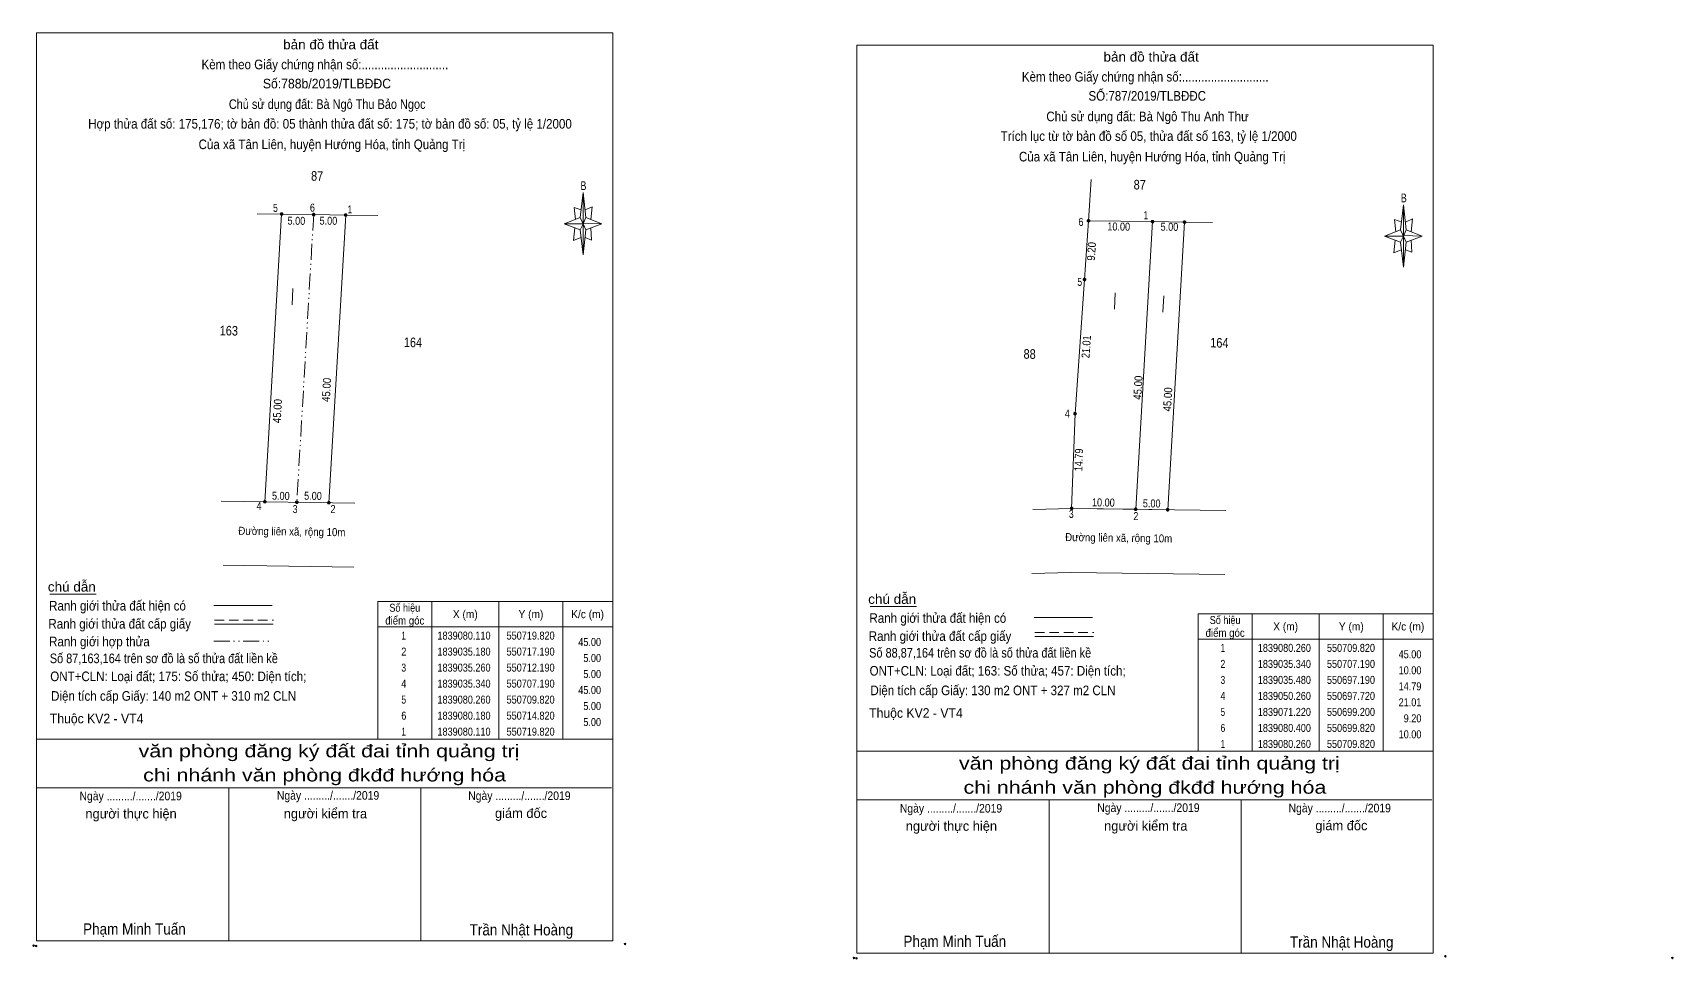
# Model space of a CAD drawing. Header units: metres. Extents: x 550210 to 550732, y 1838968 to 1839113.
# Drawn here: x 550209.6 to 550465.8, y 1838967.9 to 1839112.6 of the extents above; entities that cross this region are included whole.
import ezdxf
from ezdxf.enums import TextEntityAlignment as Align

# ---------------------------------------------------------------- set-up
doc = ezdxf.new("R2010")
doc.units = ezdxf.units.M
doc.header["$LTSCALE"] = 0.5
doc.header["$PDMODE"] = 32
doc.header["$PDSIZE"] = 0.25
doc.linetypes.add('DASH_DOUBLE_DOT', pattern=[9.2, 5, -1.2, 0.3, -1.2, 0.3, -1.2])
doc.linetypes.add('MEDIUM_DASHED', pattern=[4.5, 3, -1.5])
for name, color, linetype, lineweight in [('17', 7, 'Continuous', 13), ('23', 7, 'Continuous', 13), ('5', 7, 'Continuous', 13), ('6', 7, 'Continuous', 13), ('63', 7, 'MEDIUM_DASHED', 13)]:
    doc.layers.add(name, color=color, linetype=linetype, lineweight=lineweight)

msp = doc.modelspace()

# ---------------------------------------------------------------- hatches: boundary and pattern name
at = {"layer": '63'}
for points in [[(550248.67, 1839084.25, 1), (550248.27, 1839084.25, 1)], [(550253.67, 1839084.17, 1), (550253.27, 1839084.17, 1)], [(550258.67, 1839084.1, 1), (550258.27, 1839084.1, 1)], [(550374.68, 1839083.21, 1), (550374.28, 1839083.21, 1)], [(550384.68, 1839083.07, 1), (550384.28, 1839083.07, 1)], [(550389.68, 1839082.99, 1), (550389.28, 1839082.99, 1)], [(550374.06, 1839074.03, 1), (550373.66, 1839074.03, 1)], [(550372.58, 1839053.07, 1), (550372.18, 1839053.07, 1)], [(550246.04, 1839039.33, 1), (550245.64, 1839039.33, 1)], [(550251.04, 1839039.25, 1), (550250.64, 1839039.25, 1)], [(550256.04, 1839039.17, 1), (550255.64, 1839039.17, 1)], [(550372.05, 1839038.29, 1), (550371.65, 1839038.29, 1)], [(550382.05, 1839038.15, 1), (550381.65, 1839038.15, 1)], [(550387.05, 1839038.07, 1), (550386.65, 1839038.07, 1)]]:
    msp.add_hatch(color=256, dxfattribs=at).paths.add_polyline_path(points)

# ---------------------------------------------------------------- linework, layer by layer
at = {"layer": '17'}
for p, q in [((550374.92, 1839089.64), (550374.48, 1839083.21)), ((550244.66, 1839084.31), (550248.47, 1839084.25)), ((550248.47, 1839084.25), (550245.84, 1839039.33)), ((550248.47, 1839084.25), (550253.47, 1839084.17)), ((550258.47, 1839084.1), (550253.47, 1839084.17)), ((550258.47, 1839084.1), (550255.84, 1839039.17)), ((550263.49, 1839084.03), (550258.47, 1839084.1)), ((550384.48, 1839083.07), (550381.85, 1839038.15)), ((550389.48, 1839082.99), (550386.85, 1839038.07)), ((550393.84, 1839082.92), (550389.48, 1839082.99)), ((550212.26, 1839024.88), (550219.5, 1839024.88)), ((550340.38, 1839022.96), (550347.62, 1839022.96))]:
    msp.add_line(p, q, dxfattribs=at)
at = {"layer": '17', "linetype": 'DASH_DOUBLE_DOT'}
msp.add_line((550253.47, 1839084.17), (550250.84, 1839039.25), dxfattribs=at)
at = {"layer": '17'}
for points in [[(550371.85, 1839038.29), (550372.38, 1839053.07), (550373.86, 1839074.03), (550374.48, 1839083.21)], [(550374.48, 1839083.21), (550384.48, 1839083.07), (550389.48, 1839082.99)], [(550386.85, 1839038.07), (550381.85, 1839038.15), (550371.85, 1839038.29)]]:
    msp.add_lwpolyline(points, dxfattribs=at)
at = {"layer": '23'}
for p, q in [((550239.03, 1839039.42), (550259.91, 1839039.12)), ((550239.35, 1839029.42), (550259.76, 1839029.12))]:
    msp.add_line(p, q, dxfattribs=at)
for points in [[(550365.76, 1839038.13), (550371.85, 1839038.29), (550395.92, 1839037.94)], [(550365.61, 1839028.13), (550371.7, 1839028.29), (550395.77, 1839027.94)]]:
    msp.add_lwpolyline(points, dxfattribs=at)
at = {"layer": '5'}
for p, q in [((550295.07, 1839083.7), (550295.57, 1839087.6)), ((550423.19, 1839081.78), (550423.69, 1839085.68)), ((550295.97, 1839083.7), (550298.47, 1839082.7)), ((550295.07, 1839081.8), (550292.57, 1839082.7)), ((550295.97, 1839081.8), (550295.57, 1839077.9)), ((550296.87, 1839080.2), (550295.87, 1839080.6)), ((550296.77, 1839082.1), (550296.87, 1839080.2)), ((550423.19, 1839079.88), (550420.69, 1839080.78)), ((550424.09, 1839081.78), (550426.59, 1839080.78)), ((550424.09, 1839079.88), (550423.69, 1839075.98)), ((550424.99, 1839078.28), (550423.99, 1839078.68)), ((550424.89, 1839080.18), (550424.99, 1839078.28)), ((550210.2, 1839002.26), (550300.2, 1839002.26)), ((550338.32, 1839000.34), (550428.32, 1839000.34)), ((550210.2, 1838994.66), (550300, 1838994.66)), ((550210.2, 1838994.66), (550300, 1838994.66)), ((550210.2, 1838994.66), (550300, 1838994.66)), ((550240.2, 1838970.76), (550240.2, 1838994.66)), ((550270.2, 1838970.76), (550270.2, 1838994.66)), ((550338.32, 1838992.74), (550428.12, 1838992.74)), ((550338.32, 1838992.74), (550428.12, 1838992.74)), ((550338.32, 1838992.74), (550428.12, 1838992.74)), ((550368.32, 1838968.84), (550368.32, 1838992.74)), ((550398.32, 1838968.84), (550398.32, 1838992.74))]:
    msp.add_line(p, q, dxfattribs=at)
for points in [[(550210.2, 1839112.56), (550300.2, 1839112.56), (550300.2, 1838970.76), (550210.2, 1838970.76)], [(550338.32, 1839110.64), (550428.32, 1839110.64), (550428.32, 1838968.84), (550338.32, 1838968.84)], [(550295.57, 1839087.6), (550295.97, 1839083.7), (550295.57, 1839082.7)], [(550423.69, 1839085.68), (550424.09, 1839081.78), (550423.69, 1839080.78)], [(550295.57, 1839082.7), (550292.57, 1839082.7), (550295.07, 1839083.7), (550295.97, 1839081.8), (550298.47, 1839082.7), (550295.57, 1839082.8)], [(550295.57, 1839082.7), (550295.57, 1839077.9), (550295.07, 1839081.8)], [(550423.69, 1839080.78), (550420.69, 1839080.78), (550423.19, 1839081.78), (550424.09, 1839079.88), (550426.59, 1839080.78), (550423.69, 1839080.88)], [(550423.69, 1839080.78), (550423.69, 1839075.98), (550423.19, 1839079.88)]]:
    msp.add_lwpolyline(points, close=True, dxfattribs=at)
for points in [[(550295.57, 1839082.7), (550295.07, 1839083.7), (550292.57, 1839082.7)], [(550295.27, 1839084.9), (550294.17, 1839085.3), (550294.37, 1839083.4)], [(550295.87, 1839084.9), (550296.97, 1839085.4), (550296.77, 1839083.4)], [(550423.39, 1839082.98), (550422.29, 1839083.38), (550422.49, 1839081.48)], [(550423.99, 1839082.98), (550425.09, 1839083.48), (550424.89, 1839081.48)], [(550294.27, 1839082.1), (550294.07, 1839080.1), (550295.17, 1839080.6)], [(550295.57, 1839082.7), (550295.97, 1839081.8), (550298.47, 1839082.7)], [(550423.69, 1839080.78), (550423.19, 1839081.78), (550420.69, 1839080.78)], [(550423.69, 1839080.78), (550424.09, 1839079.88), (550426.59, 1839080.78)], [(550422.39, 1839080.18), (550422.19, 1839078.18), (550423.29, 1839078.68)], [(550300.2, 1838970.76), (550210.2, 1838970.76), (550210.2, 1838994.66)], [(550428.32, 1838968.84), (550338.32, 1838968.84), (550338.32, 1838992.74)]]:
    msp.add_lwpolyline(points, dxfattribs=at)
for p in [(550209.73, 1838969.99), (550210.13, 1838969.92), (550337.85, 1838968.07), (550338.25, 1838968), (550465.67, 1838968.07)]:
    msp.add_point(p, dxfattribs=at)
at = {"layer": '6'}
for p, q in [((550237.86, 1839023.14), (550247, 1839023.14)), ((550238, 1839020.21), (550247.14, 1839020.21)), ((550365.98, 1839021.22), (550375.12, 1839021.22)), ((550366.12, 1839018.29), (550375.26, 1839018.29))]:
    msp.add_line(p, q, dxfattribs=at)
at = {"layer": '6', "linetype": 'MEDIUM_DASHED'}
for p, q in [((550238, 1839020.83), (550247.2, 1839020.83)), ((550366.12, 1839018.91), (550375.32, 1839018.91))]:
    msp.add_line(p, q, dxfattribs=at)
at = {"layer": '6', "linetype": 'DASH_DOUBLE_DOT'}
msp.add_line((550237.86, 1839017.55), (550247, 1839017.55), dxfattribs=at)
at = {"layer": '6'}
for p in [(550302.1, 1838970.26), (550430.22, 1838968.34)]:
    msp.add_point(p, dxfattribs=at)
at = {"layer": '63', "linetype": 'Continuous'}
for p, q in [((550250.1, 1839070.1), (550250.22, 1839072.64)), ((550378.54, 1839069.42), (550378.63, 1839071.96)), ((550386.11, 1839068.92), (550386.23, 1839071.46)), ((550271.9, 1839023.76), (550271.9, 1839002.26)), ((550282.4, 1839023.76), (550282.4, 1839002.26)), ((550292.4, 1839023.76), (550292.4, 1839002.26)), ((550400.02, 1839021.84), (550400.02, 1839000.34)), ((550410.52, 1839021.84), (550410.52, 1839000.34)), ((550420.52, 1839021.84), (550420.52, 1839000.34)), ((550263.5, 1839019.76), (550300.2, 1839019.76)), ((550391.62, 1839017.84), (550428.32, 1839017.84))]:
    msp.add_line(p, q, dxfattribs=at)
for points in [[(550263.5, 1839023.76), (550300.2, 1839023.76), (550300.2, 1839002.26), (550263.5, 1839002.26)], [(550391.62, 1839021.84), (550428.32, 1839021.84), (550428.32, 1839000.34), (550391.62, 1839000.34)]]:
    msp.add_lwpolyline(points, close=True, dxfattribs=at)
at = {"layer": '63'}
for centre in [(550248.47, 1839084.25), (550253.47, 1839084.17), (550258.47, 1839084.1), (550374.48, 1839083.21), (550384.48, 1839083.07), (550389.48, 1839082.99), (550373.86, 1839074.03), (550372.38, 1839053.07), (550245.84, 1839039.33), (550250.84, 1839039.25), (550255.84, 1839039.17), (550371.85, 1839038.29), (550381.85, 1839038.15), (550386.85, 1839038.07)]:
    msp.add_circle(centre, 0.2, dxfattribs=at)

# ---------------------------------------------------------------- texts
at = {"layer": '5'}
for s, height, width, p in [('bản đồ thửa đất', 1.5, 1.05, (550256.14, 1839109.98)), ('bản đồ thửa đất', 1.5, 1.05, (550384.26, 1839108.06)), ('Kèm theo Giấy chứng nhận số:...........................', 1.5, 0.9, (550255.22, 1839106.87)), ('Kèm theo Giấy chứng nhận số:...........................', 1.5, 0.9, (550383.34, 1839104.95)), ('Số:788b/2019/TLBĐĐC', 1.5, 0.95, (550255.545, 1839103.88)), ('SỐ:787/2019/TLBĐĐC', 1.5, 0.9, (550383.655, 1839101.96)), ('Chủ sử dụng đất: Bà Ngô Thu Bảo Ngọc', 1.5, 0.85, (550255.58, 1839100.67)), ('Hợp thửa đất số: 175,176; tờ bản đồ: 05 thành thửa đất số: 175; tờ bản đồ số: 05, tỷ lệ 1/2000', 1.5, 0.9, (550256.02, 1839097.6)), ('Chủ sử dụng đất: Bà Ngô Thu Anh Thư', 1.5, 0.9, (550383.705, 1839098.75)), ('Của xã Tân Liên, huyện Hướng Hóa, tỉnh Quảng Trị', 1.5, 0.9, (550256.31, 1839094.39)), ('Trích lục từ tờ bản đồ số 05, thửa đất số 163, tỷ lệ 1/2000 ', 1.5, 0.9, (550384.14, 1839095.68)), ('Của xã Tân Liên, huyện Hướng Hóa, tỉnh Quảng Trị', 1.5, 0.9, (550384.43, 1839092.47)), ('B', 1.378, 0.75, (550295.6, 1839088)), ('B', 1.378, 0.75, (550423.72, 1839086.08)), ('văn phòng đăng ký đất đai tỉnh quảng trị', 2, 1.25, (550255.865, 1838999.4)), ('văn phòng đăng ký đất đai tỉnh quảng trị', 2, 1.25, (550383.985, 1838997.48)), ('chi nhánh văn phòng đkđđ hướng hóa', 2, 1.25, (550255.175, 1838995.64)), ('Ngày ........./......./2019', 1.35, 0.9, (550224.885, 1838992.69)), ('Ngày ........./......./2019', 1.35, 0.9, (550255.715, 1838992.78)), ('Ngày ........./......./2019', 1.35, 0.9, (550285.595, 1838992.73)), ('chi nhánh văn phòng đkđđ hướng hóa', 2, 1.25, (550383.295, 1838993.72)), ('Ngày ........./......./2019', 1.35, 0.9, (550353.005, 1838990.77)), ('Ngày ........./......./2019', 1.35, 0.9, (550383.835, 1838990.86)), ('Ngày ........./......./2019', 1.35, 0.9, (550413.715, 1838990.81)), ('Phạm Minh Tuấn', 1.75, 0.9, (550225.475, 1838971.72)), ('Trần Nhật Hoàng', 1.75, 0.9, (550285.905, 1838971.59)), ('Phạm Minh Tuấn', 1.75, 0.9, (550353.595, 1838969.8)), ('Trần Nhật Hoàng', 1.75, 0.9, (550414.025, 1838969.67))]:
    msp.add_text(s, height=height, dxfattribs=dict(at, width=width)).set_placement(p, align=Align.CENTER)
for s, p in [('người thực hiện', (550224.95, 1838989.85)), ('người kiểm tra', (550255.305, 1838989.87)), ('giám đốc', (550285.855, 1838989.93)), ('người thực hiện', (550353.07, 1838987.93)), ('người kiểm tra', (550383.425, 1838987.95)), ('giám đốc', (550413.975, 1838988.01))]:
    msp.add_text(s, height=1.5, dxfattribs=at).set_placement(p, align=Align.CENTER)
at = {"layer": '6'}
for s, width, p in [('chú dẫn', 1.05, (550211.95, 1839025.29)), ('chú dẫn', 1.05, (550340.07, 1839023.37)), ('Ranh giới thửa đất hiện có ', 0.9, (550212.15, 1839022.33)), ('Ranh giới thửa đất hiện có ', 0.9, (550340.27, 1839020.41)), ('Ranh giới thửa đất cấp giấy', 0.9, (550212.04, 1839019.51)), ('Ranh giới thửa đất cấp giấy', 0.9, (550340.16, 1839017.59)), ('Ranh giới hợp thửa ', 0.9, (550212.15, 1839016.74)), ('Số 88,87,164 trên sơ đồ là số thửa đất liền kề', 0.85, (550340.22, 1839014.98)), ('Số 87,163,164 trên sơ đồ là số thửa đất liền kề', 0.85, (550212.26, 1839014.11)), ('ONT+CLN: Loại đất; 163: Số thửa; 457: Diện tích;', 0.9, (550340.29, 1839012.17)), ('ONT+CLN: Loại đất; 175: Số thửa; 450: Diện tích;', 0.9, (550212.33, 1839011.3)), ('Diện tích cấp Giấy: 140 m2 ONT + 310 m2 CLN', 0.9, (550212.46, 1839008.24)), ('Diện tích cấp Giấy: 130 m2 ONT + 327 m2 CLN', 0.9, (550340.42, 1839009.11)), ('Thuộc KV2 - VT4', 0.95, (550212.26, 1839004.71)), ('Thuộc KV2 - VT4', 0.95, (550340.22, 1839005.58))]:
    msp.add_text(s, height=1.5, dxfattribs=dict(at, width=width)).set_placement(p)
at = {"layer": '63'}
for s, height, rotation, width, p in [('87', 1.5, 359.198, 0.85, (550253.9995, 1839089.4468)), ('87', 1.5, 359.198, 0.85, (550382.4695, 1839088.0868)), ('5.00', 1.25, 359.083, 0.85, (550250.76, 1839082.5774)), ('5.00', 1.25, 359.198, 0.85, (550255.7613, 1839082.5802)), ('10.00', 1.25, 359.198, 0.85, (550379.1913, 1839081.6745)), ('5.00', 1.25, 359.083, 0.85, (550387.11, 1839081.6374)), ('9.20', 1.25, 86.136, 0.9, (550375.5574, 1839078.3829)), ('163', 1.5, 359.198, 0.85, (550240.2095, 1839065.2901)), ('21.01', 1.25, 85.961, 0.85, (550374.7461, 1839063.476)), ('164', 1.5, 359.198, 0.85, (550268.9695, 1839063.4596)), ('88', 1.5, 359.198, 0.85, (550365.2795, 1839061.6468)), ('164', 1.5, 359.198, 0.85, (550394.9095, 1839063.3996)), ('45.00', 1.25, 86.65, 0.9, (550256.0882, 1839056.7585)), ('45.00', 1.25, 86.649, 0.9, (550382.8282, 1839057.0985)), ('45.00', 1.25, 86.649, 0.9, (550248.4182, 1839053.4485)), ('45.00', 1.25, 86.649, 0.9, (550387.4682, 1839055.2685)), ('14.79', 1.25, 87.946, 0.85, (550373.5755, 1839045.8276)), ('5.00', 1.25, 359.083, 0.85, (550248.33, 1839039.6174)), ('5.00', 1.25, 359.083, 0.85, (550253.35, 1839039.6174)), ('10.00', 1.25, 359.198, 0.85, (550376.7913, 1839038.5845)), ('5.00', 1.25, 359.083, 0.85, (550384.34, 1839038.4374)), ('Đường liên xã, rộng 10m', 1.25, 359.198, 0.9, (550250.0563, 1839034.0453)), ('Đường liên xã, rộng 10m', 1.25, 359.198, 0.9, (550379.1863, 1839033.0653))]:
    msp.add_text(s, height=height, rotation=rotation, dxfattribs=dict(at, width=width)).set_placement(p, align=Align.CENTER)
for s, width, p in [(' 5', 0.8, (550247.87, 1839084.59)), (' 6', 0.85, (550253.67, 1839084.63)), (' 1', 0.75, (550259.48, 1839084.36)), (' 6', 0.85, (550373.69, 1839082.4)), (' 1', 0.75, (550383.79, 1839083.45)), (' 5', 0.8, (550373.48, 1839073.04)), (' 4', 0.85, (550371.58, 1839052.47)), (' 4', 0.85, (550245.34, 1839038.04)), (' 3', 0.8, (550250.94, 1839037.55)), (' 2', 0.85, (550256.88, 1839037.55)), (' 3', 0.8, (550372.17, 1839036.8)), (' 2', 0.85, (550382.27, 1839036.45)), ('45.00', 0.85, (550298.35, 1839016.79)), ('5.00', 0.85, (550298.35, 1839014.29)), ('45.00', 0.85, (550426.47, 1839014.87)), ('5.00', 0.85, (550298.35, 1839011.79)), ('10.00', 0.85, (550426.47, 1839012.37)), ('45.00', 0.85, (550298.35, 1839009.29)), ('14.79', 0.85, (550426.47, 1839009.87)), ('5.00', 0.85, (550298.35, 1839006.79)), ('21.01', 0.85, (550426.47, 1839007.37)), ('9.20', 0.85, (550426.47, 1839004.87)), ('5.00', 0.85, (550298.35, 1839004.29)), ('10.00', 0.85, (550426.47, 1839002.37))]:
    msp.add_text(s, height=1.25, dxfattribs=dict(at, width=width)).set_placement(p, align=Align.RIGHT)
for s, width, p in [('điểm góc', 0.9, (550267.7, 1839020.14)), ('Số hiệu', 0.85, (550267.7, 1839022.14)), ('X (m)', 0.95, (550277.15, 1839021.14)), ('Y (m)', 0.95, (550287.405, 1839021.14)), ('K/c (m)', 0.95, (550296.245, 1839021.14)), ('Số hiệu', 0.85, (550395.82, 1839020.22)), (' 1', 0.75, (550267.35, 1839017.79)), ('1839080.110', 0.85, (550276.95, 1839017.79)), ('550719.820', 0.85, (550287.35, 1839017.79)), ('điểm góc', 0.9, (550395.82, 1839018.22)), ('X (m)', 0.95, (550405.27, 1839019.22)), ('Y (m)', 0.95, (550415.525, 1839019.22)), ('K/c (m)', 0.95, (550424.365, 1839019.22)), (' 2', 0.85, (550267.355, 1839015.29)), ('1839035.180', 0.85, (550276.95, 1839015.29)), ('550717.190', 0.85, (550287.35, 1839015.29)), ('1', 0.65, (550395.465, 1839015.87)), ('1839080.260', 0.85, (550405.07, 1839015.87)), ('550709.820', 0.85, (550415.47, 1839015.87)), (' 3', 0.8, (550267.345, 1839012.79)), ('1839035.260', 0.85, (550276.95, 1839012.79)), ('550712.190', 0.85, (550287.35, 1839012.79)), ('2', 0.8, (550395.47, 1839013.37)), ('1839035.340', 0.85, (550405.07, 1839013.37)), ('550707.190', 0.85, (550415.47, 1839013.37)), (' 4', 0.85, (550267.35, 1839010.29)), ('1839035.340', 0.85, (550276.95, 1839010.29)), ('550707.190', 0.85, (550287.35, 1839010.29)), ('3', 0.75, (550395.47, 1839010.87)), ('1839035.480', 0.85, (550405.07, 1839010.87)), ('550697.190', 0.85, (550415.47, 1839010.87)), (' 5', 0.8, (550267.355, 1839007.79)), ('1839080.260', 0.85, (550276.95, 1839007.79)), ('550709.820', 0.85, (550287.35, 1839007.79)), ('4', 0.8, (550395.475, 1839008.37)), ('1839050.260', 0.85, (550405.07, 1839008.37)), ('550697.720', 0.85, (550415.47, 1839008.37)), (' 6', 0.85, (550267.355, 1839005.29)), ('1839080.180', 0.85, (550276.95, 1839005.29)), ('550714.820', 0.85, (550287.35, 1839005.29)), ('5', 0.75, (550395.47, 1839005.87)), ('1839071.220', 0.85, (550405.07, 1839005.87)), ('550699.200', 0.85, (550415.47, 1839005.87)), (' 1', 0.75, (550267.35, 1839002.79)), ('1839080.110', 0.85, (550276.95, 1839002.79)), ('550719.820', 0.85, (550287.35, 1839002.79)), ('6', 0.8, (550395.47, 1839003.37)), ('1839080.400', 0.85, (550405.07, 1839003.37)), ('550699.820', 0.85, (550415.47, 1839003.37)), ('1', 0.65, (550395.465, 1839000.87)), ('1839080.260', 0.85, (550405.07, 1839000.87)), ('550709.820', 0.85, (550415.47, 1839000.87))]:
    msp.add_text(s, height=1.25, dxfattribs=dict(at, width=width)).set_placement(p, align=Align.CENTER)

doc.saveas('drawing.dxf')
